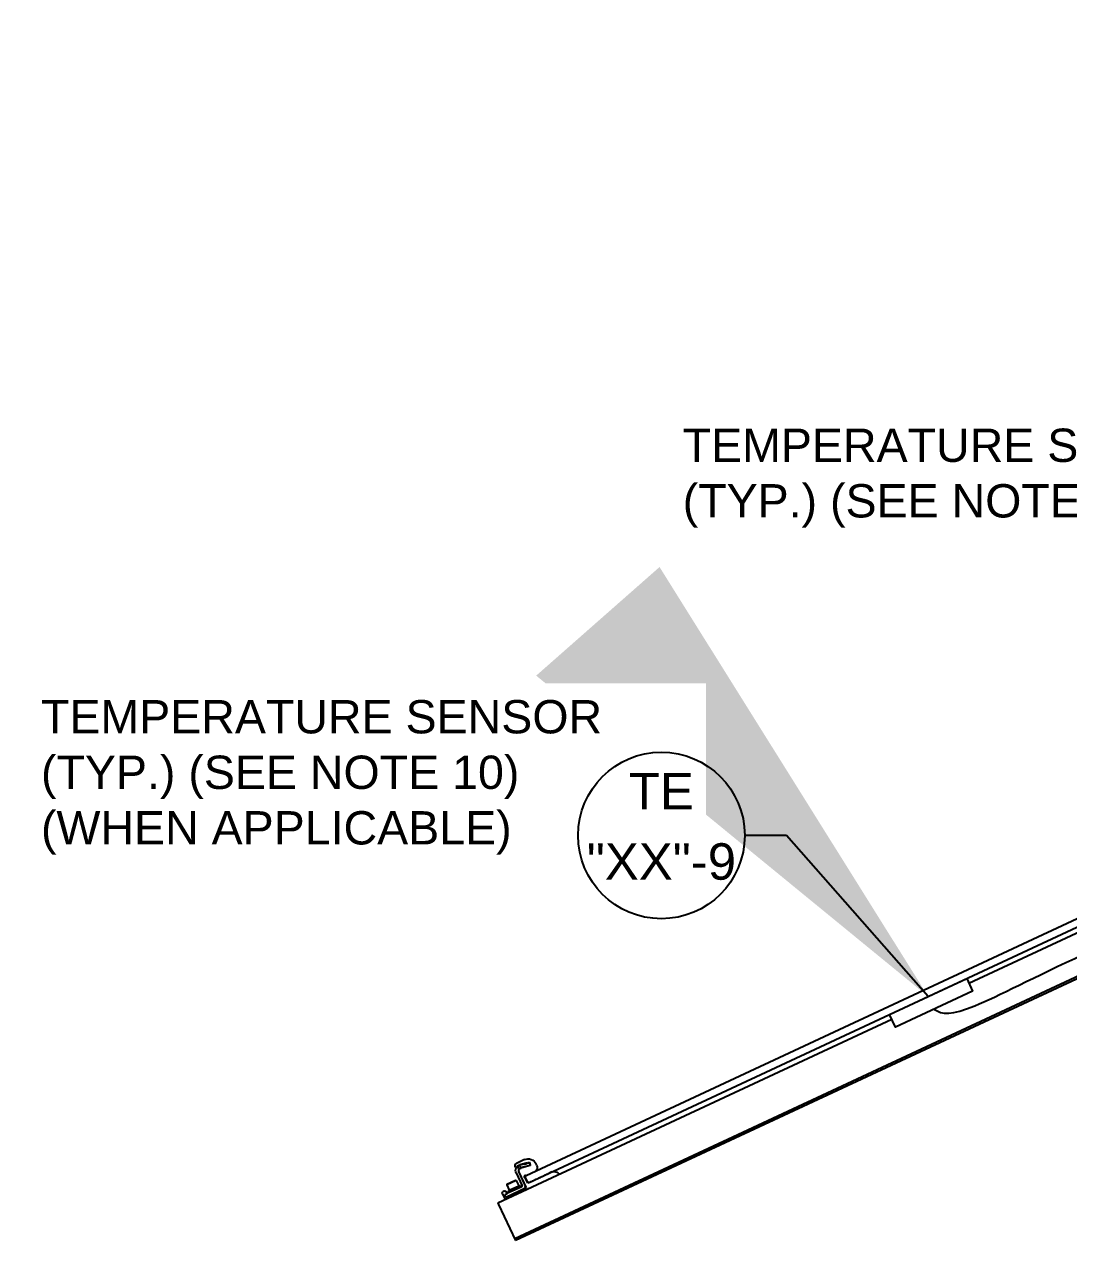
# Model space of a CAD drawing. Header units: feet. Extents: x -17 to 661, y -41 to 600.
# Drawn here: x 602.588 to 605.722, y 592.166 to 595.816 of the extents above; entities that cross this region are included whole.
import ezdxf
from ezdxf.enums import TextEntityAlignment as Align

# ---------------------------------------------------------------- set-up
doc = ezdxf.new("R2010")
doc.units = ezdxf.units.FT
doc.header["$MEASUREMENT"] = 0
for name, color, linetype in [('E-ARRY-POST', 4, 'Continuous'), ('E-CABL-INST', 1, 'INSTRUMENT_CABLE'), ('E-INST', 44, 'Continuous'), ('G-ANNO-TEXT', 1, 'Continuous')]:
    doc.layers.add(name, color=color, linetype=linetype)
doc.styles.add('NEI-A', font='arial.ttf')
doc.styles.get("Standard").update_dxf_attribs({"font": 'arial.ttf'})
doc.linetypes.add('INSTRUMENT_CABLE', pattern='A,1,-0.2,["INST",Standard,S=0.1,R=0,X=-0.09,Y=-0.05],-0.3', length=1.5)
doc.dimstyles.new('NEI-A', dxfattribs={"dimtxt": 0.1, "dimasz": 0.125, "dimexe": 0.0625, "dimexo": 0.0625, "dimgap": 0.0625, "dimtad": 0, "dimtih": 1, "dimtoh": 1, "dimdec": 4, "dimzin": 3, "dimdsep": 46, "dimlunit": 4, "dimtxsty": 'NEI-A', "dimcen": 0, "dimadec": 0, "dimazin": 0, "dimtfac": 0.75, "dimtdec": 4, "dimtofl": 0, "dimtmove": 0, "dimatfit": 3, "dimfxl": 1, "dimfrac": 1, "dimtolj": 1, "dimtzin": 0, "dimarcsym": 0})

# ---------------------------------------------------------------- blocks, each defined once
blk = doc.blocks.new('ELEMENT_TAG')
blk.add_circle((0, 0), 0.25)
at = {"style": 'NEI-A'}
for tag, p in [('INST_TYPE', (0, 0.078125)), ('TAG_NO.', (0, -0.078125))]:
    blk.add_attdef(tag, text='', height=0.109375, dxfattribs=at).set_placement(p, align=Align.MIDDLE_CENTER)

msp = doc.modelspace()

# ---------------------------------------------------------------- linework, layer by layer
at = {"layer": 'E-ARRY-POST', "color": 9}
for p, q in [((605.87, 593.1892), (604.0934, 592.3608)), ((604.0815, 592.3311), (604.0377, 592.3106)), ((604.0112, 592.2748), (604.0619, 592.1661))]:
    msp.add_line(p, q, dxfattribs=at)
for points in [[(605.4228, 592.9386), (607.1168, 593.7285)], [(606.2437, 593.1834), (604.0619, 592.1661)], [(604.1029, 592.3406), (605.8794, 593.169)], [(604.0091, 592.2794), (605.1909, 592.8305)], [(604.089, 592.4092), (604.065, 592.398)], [(604.0621, 592.3862), (604.0652, 592.3823)], [(604.0894, 592.3347), (604.0715, 592.3732)], [(604.0722, 592.3719), (604.0942, 592.3246)], [(604.0745, 592.391), (604.0765, 592.3919)], [(604.098, 592.3999), (604.0749, 592.3937)], [(604.0765, 592.3919), (604.078, 592.3949)], [(604.0772, 592.3853), (604.1053, 592.3928)], [(604.1061, 592.3918), (604.0777, 592.384)], [(604.078, 592.3949), (604.0924, 592.3965)], [(604.0781, 592.3949), (604.0781, 592.3946)], [(604.0924, 592.3965), (604.1035, 592.4017)], [(604.103, 592.4013), (604.1021, 592.401)], [(604.103, 592.4013), (604.1053, 592.3928)], [(604.1035, 592.4017), (604.1061, 592.3918)], [(604.1252, 592.3931), (604.1235, 592.3967)], [(604.1713, 592.3723), (604.1633, 592.3686)], [(604.0638, 592.3469), (604.0355, 592.3337)], [(604.0362, 592.3358), (604.0355, 592.3337)], [(604.0355, 592.3337), (604.043, 592.3177)], [(604.0362, 592.3358), (604.0617, 592.3477)], [(604.0617, 592.3477), (604.0638, 592.3469)], [(604.0636, 592.3695), (604.0815, 592.3311)], [(604.0638, 592.3469), (604.0713, 592.3309)], [(604.0973, 592.3426), (604.0914, 592.3553)], [(604.0991, 592.3386), (604.0919, 592.3539)], [(604.1036, 592.3407), (604.0991, 592.3386)], [(604.1035, 592.3409), (604.1036, 592.3407)], [(604.1083, 592.3429), (604.1071, 592.3424)], [(604.1081, 592.343), (604.1083, 592.3429)], [(604.113, 592.3451), (604.1118, 592.3446)], [(604.1128, 592.3452), (604.113, 592.3451)], [(604.1176, 592.3473), (604.1165, 592.3467)], [(604.1175, 592.3474), (604.1176, 592.3473)], [(604.1223, 592.3495), (604.1211, 592.3489)], [(604.1222, 592.3496), (604.1223, 592.3495)], [(604.127, 592.3517), (604.1258, 592.3511)], [(604.1269, 592.3518), (604.127, 592.3517)], [(604.1317, 592.3538), (604.1305, 592.3533)], [(604.1316, 592.354), (604.1317, 592.3538)], [(604.1364, 592.356), (604.1352, 592.3555)], [(604.1362, 592.3561), (604.1364, 592.356)], [(604.141, 592.3582), (604.1399, 592.3577)], [(604.1409, 592.3583), (604.141, 592.3582)], [(604.1457, 592.3604), (604.1446, 592.3598)], [(604.1456, 592.3605), (604.1457, 592.3604)], [(604.1504, 592.3626), (604.1492, 592.362)], [(604.1503, 592.3627), (604.1504, 592.3626)], [(604.1551, 592.3648), (604.1539, 592.3642)], [(604.155, 592.3649), (604.1551, 592.3648)], [(604.1598, 592.3669), (604.1586, 592.3664)], [(604.1597, 592.3671), (604.1598, 592.3669)], [(604.0224, 592.3065), (604.0305, 592.2893)], [(604.0276, 592.3147), (604.025, 592.3134)], [(604.0294, 592.304), (604.0367, 592.3074)], [(604.0341, 592.3062), (604.0294, 592.304)], [(604.0331, 592.2961), (604.0294, 592.304)], [(604.0942, 592.3246), (604.0331, 592.2961)], [(604.0803, 592.3277), (604.0341, 592.3062)], [(604.0367, 592.3074), (604.0345, 592.3122)], [(604.0388, 592.3084), (604.0377, 592.3106)], [(604.0393, 592.3142), (604.0763, 592.3315)], [(604.0393, 592.3142), (604.0404, 592.3119)], [(604.043, 592.3177), (604.0713, 592.3309)], [(604.045, 592.3169), (604.043, 592.3177)], [(604.0705, 592.3288), (604.0713, 592.3309)], [(604.0763, 592.3315), (604.0774, 592.3291)], [(604.0091, 592.2794), (604.0112, 592.2748)]]:
    msp.add_lwpolyline(points, dxfattribs=at)
at = {"layer": 'E-ARRY-POST', "color": 9, "extrusion": (0, 0, -1)}
for points in [[(-604.089, 592.4092, 0.414214), (-604.1235, 592.3967)], [(-604.0621, 592.3862, 0.481271), (-604.065, 592.398)], [(-604.0636, 592.3695, 0.466308), (-604.0749, 592.3937)], [(-604.0722, 592.3719, 0.462784), (-604.0777, 592.384)], [(-604.1252, 592.3931, 0.325242), (-604.1214, 592.3739)], [(-604.1713, 592.3723, 0.414214), (-604.1921, 592.3647)], [(-604.0894, 592.3347, 0.414214), (-604.084, 592.3198)], [(-604.1029, 592.3406, 0.414214), (-604.0973, 592.3426)], [(-604.1068, 592.3424, 0.009059), (-604.1071, 592.3424)], [(-604.1115, 592.3446, 0.009059), (-604.1118, 592.3446)], [(-604.1162, 592.3468, 0.009059), (-604.1165, 592.3467)], [(-604.1209, 592.349, 0.009059), (-604.1211, 592.3489)], [(-604.1256, 592.3512, 0.009059), (-604.1258, 592.3511)], [(-604.1302, 592.3533, 0.009059), (-604.1305, 592.3533)], [(-604.1349, 592.3555, 0.009059), (-604.1352, 592.3555)], [(-604.1396, 592.3577, 0.009059), (-604.1399, 592.3577)], [(-604.1443, 592.3599, 0.009059), (-604.1446, 592.3598)], [(-604.149, 592.3621, 0.009059), (-604.1492, 592.362)], [(-604.1537, 592.3643, 0.009059), (-604.1539, 592.3642)], [(-604.1583, 592.3664, 0.009059), (-604.1586, 592.3664)], [(-604.163, 592.3686, 0.009058), (-604.1633, 592.3686)], [(-604.0224, 592.3065, 0.414214), (-604.025, 592.3134)], [(-604.0276, 592.3147, 0.414214), (-604.0345, 592.3122)]]:
    msp.add_lwpolyline(points, format="xyb", dxfattribs=at)
at = {"layer": 'E-ARRY-POST', "color": 9}
for points in [[(604.0745, 592.391, 0.159552), (604.0652, 592.3823)], [(604.0772, 592.3853, 0.466308), (604.0715, 592.3732)], [(604.0936, 592.3609, 1.391808), (604.0919, 592.3539)], [(604.0934, 592.3608, 0.414214), (604.0914, 592.3553)], [(604.0803, 592.3277, 0.414214), (604.0815, 592.3311)]]:
    msp.add_lwpolyline(points, format="xyb", dxfattribs=at)
at = {"layer": 'E-CABL-INST', "color": 1, "linetype": 'Continuous'}
msp.add_open_spline([(605.3178, 592.8611), (605.3418, 592.8438), (605.3999, 592.8409), (605.727, 593.0154), (606.2995, 593.2531), (606.6192, 593.4166), (606.82, 593.3423), (607.1323, 593.3794), (607.4892, 593.5503), (608.0468, 593.7509), (608.374, 593.8252), (608.6119, 593.6989), (608.7125, 593.2383), (608.7397, 592.883), (608.7397, 592.8386)], degree=3, dxfattribs=at)
at = {"layer": 'E-INST', "color": 44, "linetype": 'Continuous'}
msp.add_lwpolyline([(605.1842, 592.8448), (605.4161, 592.953), (605.4337, 592.9152), (605.2019, 592.8071)], close=True, dxfattribs=at)

# ---------------------------------------------------------------- texts
at = {"layer": 'G-ANNO-TEXT', "insert": (604.5635, 594.4547), "char_height": 0.1, "width": 1.945611, "attachment_point": 4, "style": 'NEI-A', "bg_fill": 2}
msp.add_mtext('TEMPERATURE SENSOR\\P(TYP.) (SEE NOTE 10)', dxfattribs=at)

# ---------------------------------------------------------------- leaders
at = {"layer": 'G-ANNO-TEXT'}
msp.add_leader([(605.3002, 592.8989), (604.8747, 593.3822), (604.7497, 593.3822)], dimstyle='NEI-A', override={"dimscale": 12}, dxfattribs=at)

# ---------------------------------------------------------------- next in the draw order: texts
at = {"layer": 'G-ANNO-TEXT', "insert": (602.6376, 593.5567), "char_height": 0.1, "width": 1.945611, "attachment_point": 4, "style": 'NEI-A', "bg_fill": 2}
msp.add_mtext('TEMPERATURE SENSOR\\P(TYP.) (SEE NOTE 10)\\P(WHEN APPLICABLE)', dxfattribs=at)

# ---------------------------------------------------------------- next in the draw order: linework, layer by layer
at = {"layer": 'E-ARRY-POST', "color": 9}
msp.add_lwpolyline([(611.8764, 595.8164), (604.0595, 592.1713)], dxfattribs=at)

# ---------------------------------------------------------------- next in the draw order: block references
at = {"layer": 'G-ANNO-TEXT'}
ref = msp.add_blockref('ELEMENT_TAG', (604.4997, 593.3822), dxfattribs=at)
ref.add_attrib('INST_TYPE', 'TE', dxfattribs={"layer": '0', "height": 0.10938, "style": 'NEI-A'}).set_placement((604.4997, 593.4603), align=Align.CENTER)
ref.add_attrib('TAG_NO.', '"XX"-9', dxfattribs={"layer": '0', "height": 0.10938, "style": 'NEI-A'}).set_placement((604.4997, 593.3041), align=Align.MIDDLE)

doc.saveas('drawing.dxf')
